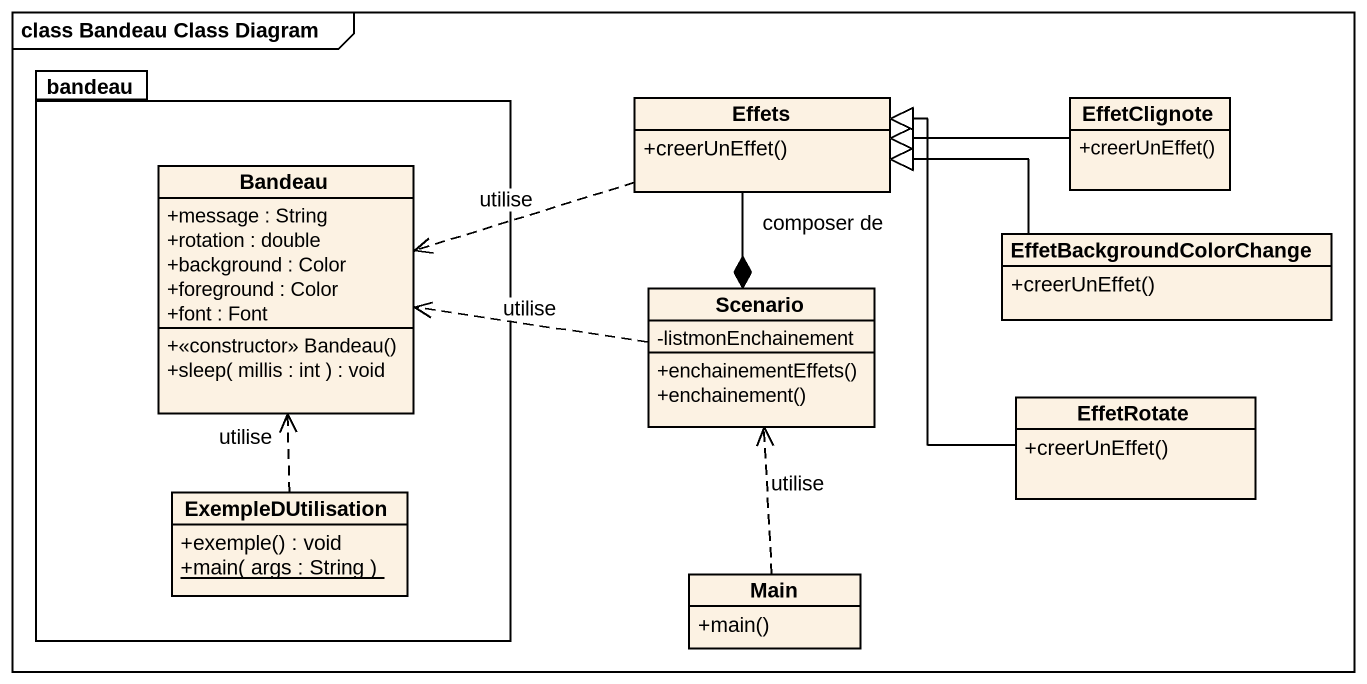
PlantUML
@startuml
mainframe class Bandeau Class Diagram
hide circle
hide empty members
skinparam classAttributeIconSize 0
package bandeau {
  class Bandeau {
    +message : String
    +rotation : double
    +background : Color
    +foreground : Color
    +font : Font
    +<<constructor>> Bandeau()
    +sleep( millis : int ) : void
  }
  class ExempleDUtilisation {
    +exemple() : void
    {static} +main( args : String )
  }
}
class Effets {
  +creerUnEffet()
}
class EffetClignote {
  +creerUnEffet()
}
class Scenario {
  -listmonEnchainement
  +enchainementEffets()
  +enchainement()
}
class EffetBackgroundColorChange {
  +creerUnEffet()
}
class EffetRotate {
  +creerUnEffet()
}
class Main {
  +main()
}
Effets .left.> Bandeau : utilise
EffetClignote -left-|> Effets
Scenario *-up- Effets : composer de
Scenario .left.> Bandeau : utilise
EffetBackgroundColorChange -left-|> Effets
EffetRotate -up-|> Effets
ExempleDUtilisation .up.> Bandeau : utilise
Main .up.> Scenario : utilise
@enduml
